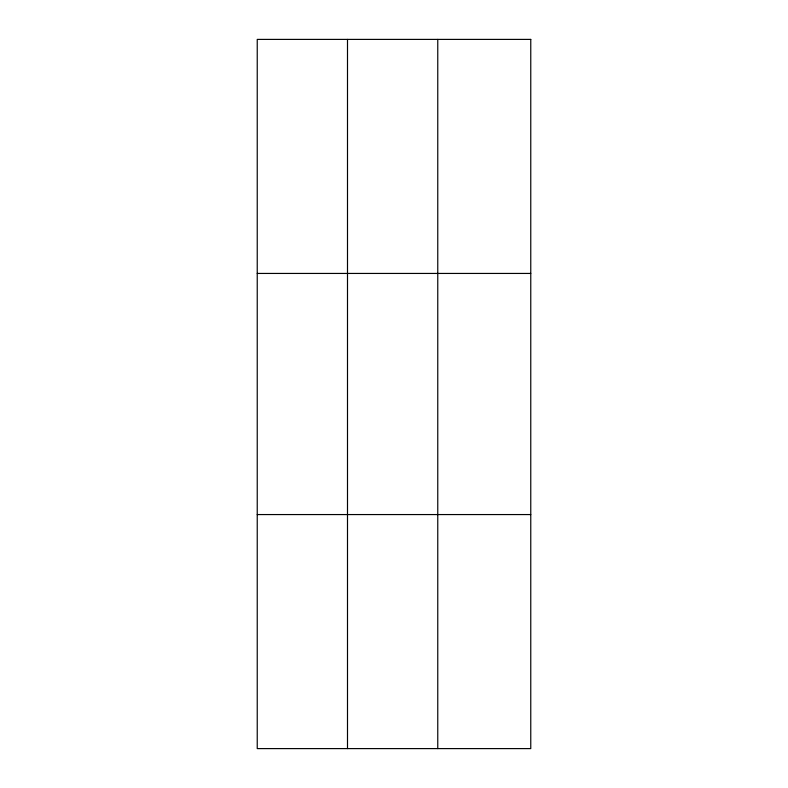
<?xml version="1.0" encoding="UTF-8"?>
<svg xmlns="http://www.w3.org/2000/svg" width="788" height="788" viewBox="0 0 788 788"><rect width="100%" height="100%" fill="white"/><g stroke="black" fill="none" stroke-linecap="round" stroke-linejoin="round"><path stroke-width="1.18" d="M347.498 39.4L347.498 748.6M437.764 39.4L437.764 748.6M257.233 273.436L530.767 273.436M257.233 514.564L530.767 514.564M530.767 39.4L530.767 748.6L257.233 748.6L257.233 39.4L530.767 39.4"/></g></svg>
